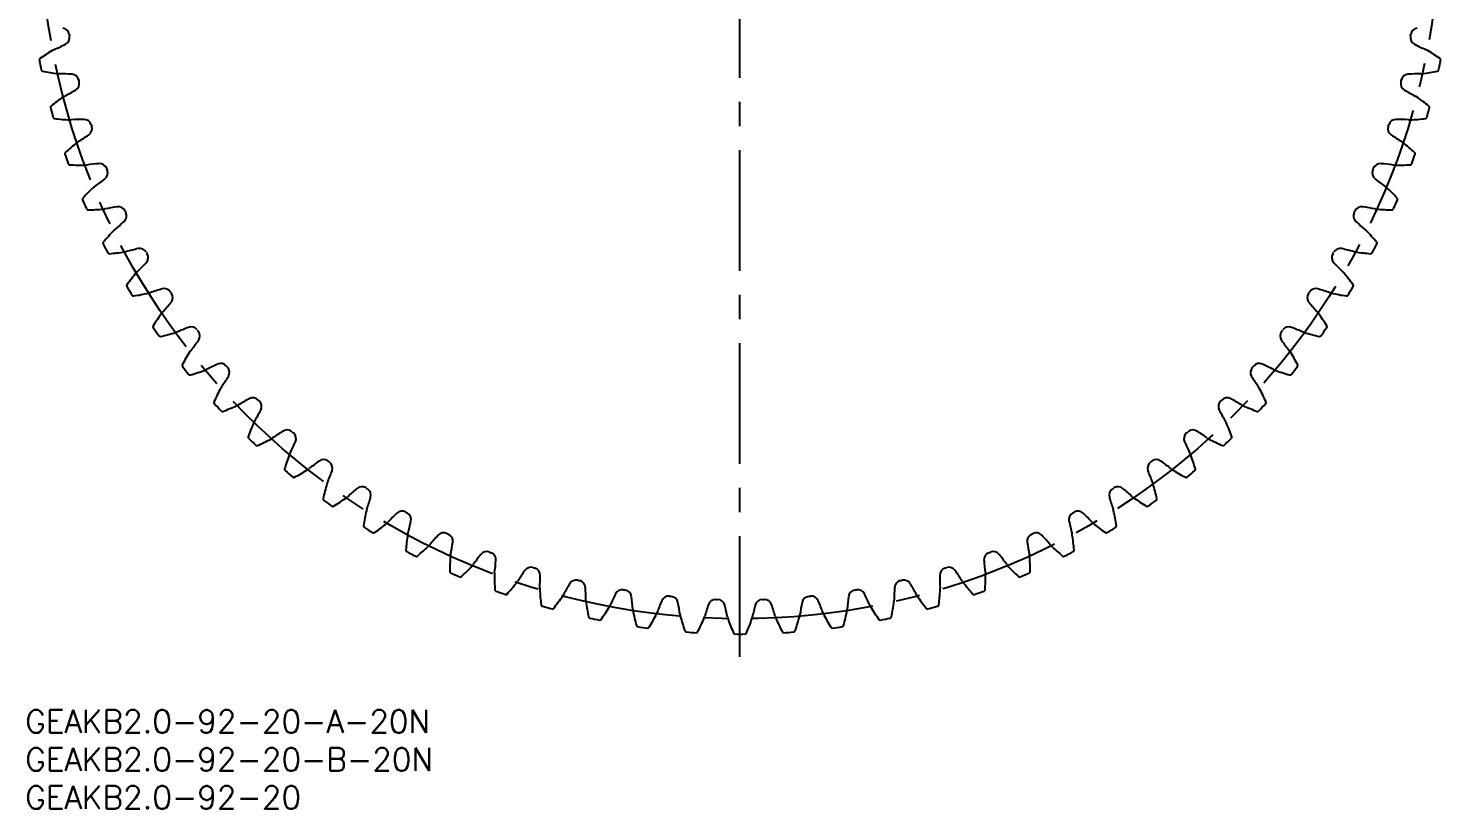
# Model space of a CAD drawing. Extents: x -3 to 285, y -13 to 213.
# Drawn here: x 0.4 to 186.2, y -13 to 89.7 of the extents above; entities that cross this region are included whole.
import ezdxf

# ---------------------------------------------------------------- set-up
doc = ezdxf.new("R2010")
doc.units = 0
doc.header["$LTSCALE"] = 0.5
doc.linetypes.add('CENTER', pattern=[50.8, 31.75, -6.35, 6.35, -6.35])
for name, color, linetype in [('MSM_CENTER', 1, 'CENTER'), ('MSM_CONTINUOUS', 7, 'CONTINUOUS'), ('MSM_PART_NUMBER', 7, 'CONTINUOUS')]:
    doc.layers.add(name, color=color, linetype=linetype)
doc.styles.get("Standard").update_dxf_attribs({"font": 'txt.shx', "height": 3, "bigfont": 'bigfont.shx'})

# ---------------------------------------------------------------- blocks, each defined once
blk = doc.blocks.new('*U13')
at = {"layer": 'MSM_PART_NUMBER'}
blk.add_text('GEAKB2.0-92-20-A-20N', height=3, dxfattribs=at).set_placement((0, -3))
blk = doc.blocks.new('*U14')
at = {"layer": 'MSM_PART_NUMBER'}
blk.add_text('GEAKB2.0-92-20-B-20N', height=3, dxfattribs=at).set_placement((0, -8))
blk = doc.blocks.new('*U15')
at = {"layer": 'MSM_PART_NUMBER'}
blk.add_text('GEAKB2.0-92-20', height=3, dxfattribs=at).set_placement((0, -13))

msp = doc.modelspace()

# ---------------------------------------------------------------- linework, layer by layer
at = {"layer": 'MSM_CENTER'}
msp.add_line((94, 7), (94, 201), dxfattribs=at)
msp.add_circle((94, 104), 92, dxfattribs=at)
at = {"layer": 'MSM_CONTINUOUS'}
for centre, radius, start, end in [((4.8, 88.74), 1, 9.7095, 83.0647), ((183.2, 88.74), 1, 96.9353, 170.2904), ((-11.14, 120.55), 36.8, 293.9405, 296.5005), ((4.84, 88.51), 1, 296.5005, 9.8557), ((94, 104), 89.5, 189.7096, 189.8557), ((183.16, 88.51), 1, 170.1444, 243.4995), ((94, 104), 89.5, 350.1443, 350.2904), ((199.14, 120.55), 36.8, 243.4995, 246.0595), ((2.03, 85.57), 0.2, 124.5388, 191.3331), ((94, 104), 94, 191.3331, 192.1452), ((19.3, 60.47), 30.67, 120.7609, 124.5388), ((4.47, 85.39), 1.66, 113.9017, 120.7609), ((183.53, 85.39), 1.66, 59.2391, 66.0983), ((168.7, 60.47), 30.67, 55.4612, 59.2391), ((94, 104), 94, 347.8548, 348.6669), ((185.97, 85.57), 0.2, 348.6669, 55.4612), ((2.3, 84.27), 0.2, 192.1452, 258.9395), ((8.14, 114.17), 30.67, 258.9395, 262.7174), ((4.47, 85.39), 1.66, 262.7174, 269.5765), ((4.16, 46.93), 36.8, 86.9777, 89.5377), ((6.05, 82.68), 1, 13.6226, 86.9777), ((181.95, 82.68), 1, 93.0223, 166.3774), ((183.84, 46.93), 36.8, 90.4623, 93.0223), ((183.53, 85.39), 1.66, 270.4235, 277.2826), ((179.86, 114.17), 30.67, 277.2826, 281.0605), ((185.7, 84.27), 0.2, 281.0605, 347.8548), ((6.1, 82.46), 1, 300.4136, 13.7687), ((94, 104), 89.5, 193.6226, 193.7687), ((181.9, 82.46), 1, 166.2313, 239.5864), ((94, 104), 89.5, 346.2313, 346.3774), ((22.45, 55.47), 30.67, 124.6739, 128.4518), ((5.95, 79.33), 1.66, 117.8148, 124.6739), ((-12.02, 113.33), 36.8, 297.8536, 300.4136), ((200.02, 113.33), 36.8, 239.5864, 242.1464), ((182.05, 79.33), 1.66, 55.3261, 62.1852), ((165.55, 55.47), 30.67, 51.5482, 55.3261), ((3.5, 79.33), 0.2, 128.4518, 195.2461), ((94, 104), 94, 195.2461, 196.0582), ((94, 104), 94, 343.9418, 344.7539), ((184.5, 79.33), 0.2, 344.7539, 51.5482), ((3.86, 78.05), 0.2, 196.0582, 262.8525), ((7.65, 108.28), 30.67, 262.8525, 266.6304), ((5.95, 79.33), 1.66, 266.6304, 273.4896), ((8.26, 40.94), 36.8, 90.8908, 93.4508), ((7.71, 76.73), 1, 17.5357, 90.8908), ((7.78, 76.51), 1, 304.3266, 17.6818), ((94, 104), 89.5, 197.5356, 197.6818), ((180.22, 76.51), 1, 162.3183, 235.6734), ((94, 104), 89.5, 342.3182, 342.4644), ((180.29, 76.73), 1, 89.1092, 162.4644), ((179.74, 40.94), 36.8, 86.5492, 89.1092), ((182.05, 79.33), 1.66, 266.5104, 273.3696), ((180.35, 108.28), 30.67, 273.3696, 277.1475), ((184.14, 78.05), 0.2, 277.1475, 343.9418), ((25.93, 50.7), 30.67, 128.587, 132.3649), ((7.83, 73.38), 1.66, 121.7278, 128.587), ((-12.41, 106.08), 36.8, 301.7666, 304.3266), ((200.41, 106.08), 36.8, 235.6734, 238.2334), ((180.17, 73.38), 1.66, 51.413, 58.2722), ((162.07, 50.7), 30.67, 47.6351, 51.413), ((5.4, 73.22), 0.2, 132.3649, 199.1592), ((94, 104), 94, 199.1592, 199.9713), ((94, 104), 94, 340.0287, 340.8408), ((182.6, 73.22), 0.2, 340.8408, 47.6351), ((5.84, 71.96), 0.2, 199.9717, 266.7656), ((7.56, 102.38), 30.67, 266.7656, 270.5435), ((7.83, 73.38), 1.66, 270.5435, 277.4026), ((12.77, 35.23), 36.8, 94.8038, 97.3638), ((9.77, 70.91), 1, 21.4487, 94.8038), ((9.85, 70.69), 1, 308.2397, 21.5948), ((94, 104), 89.5, 201.4487, 201.5948), ((178.15, 70.69), 1, 158.4052, 231.7603), ((94, 104), 89.5, 338.4052, 338.5513), ((178.23, 70.91), 1, 85.1962, 158.5512), ((175.23, 35.23), 36.8, 82.6362, 85.1962), ((180.17, 73.38), 1.66, 262.5974, 269.4565), ((180.44, 102.38), 30.67, 269.4565, 273.2344), ((182.16, 71.96), 0.2, 273.2344, 340.0287), ((29.72, 46.18), 30.67, 132.5, 136.2779), ((10.13, 67.57), 1.66, 125.6409, 132.5), ((-12.31, 98.81), 36.8, 305.6797, 308.2397), ((200.31, 98.81), 36.8, 231.7603, 234.3203), ((177.87, 67.57), 1.66, 47.5, 54.3591), ((158.28, 46.18), 30.67, 43.7221, 47.5), ((7.7, 67.24), 0.2, 136.2779, 203.0722), ((94, 104), 94, 203.0722, 203.8843), ((94, 104), 94, 336.1157, 336.9278), ((180.3, 67.24), 0.2, 336.9278, 43.7221), ((8.23, 66.02), 0.2, 203.8847, 270.6786), ((7.87, 96.49), 30.67, 270.6786, 274.4565), ((10.13, 67.57), 1.66, 274.4565, 281.3156), ((17.65, 29.85), 36.8, 98.7169, 101.2769), ((12.22, 65.24), 1, 25.3618, 98.7169), ((12.32, 65.03), 1, 312.1527, 25.5078), ((94, 104), 89.5, 205.3617, 205.5078), ((175.68, 65.03), 1, 154.4922, 227.8473), ((94, 104), 89.5, 334.4922, 334.6383), ((175.78, 65.24), 1, 81.2831, 154.6383), ((170.35, 29.85), 36.8, 78.7231, 81.2831), ((177.87, 67.57), 1.66, 258.6844, 265.5435), ((180.13, 96.49), 30.67, 265.5435, 269.3214), ((179.77, 66.02), 0.2, 269.3214, 336.1157), ((12.81, 61.93), 1.66, 129.5539, 136.413), ((-11.7, 91.57), 36.8, 309.5927, 312.1527), ((199.7, 91.57), 36.8, 227.8473, 230.4073), ((175.19, 61.93), 1.66, 43.587, 50.4461), ((10.41, 61.44), 0.2, 140.191, 206.9852), ((94, 104), 94, 206.9852, 207.7974), ((33.82, 41.93), 30.67, 136.413, 140.191), ((154.18, 41.93), 30.67, 39.809, 43.587), ((94, 104), 94, 332.2026, 333.0148), ((177.59, 61.44), 0.2, 333.0148, 39.809), ((11.02, 60.26), 0.2, 207.7978, 274.5916), ((8.59, 90.63), 30.67, 274.5916, 278.3696), ((12.81, 61.93), 1.66, 278.3696, 285.2287), ((22.89, 24.81), 36.8, 102.6299, 105.1899), ((15.06, 59.75), 1, 29.2748, 102.6299), ((15.17, 59.54), 1, 316.0658, 29.4208), ((94, 104), 89.5, 209.2748, 209.4209), ((172.83, 59.54), 1, 150.5792, 223.9342), ((94, 104), 89.5, 330.5791, 330.7252), ((172.94, 59.75), 1, 77.3701, 150.7251), ((165.11, 24.81), 36.8, 74.8101, 77.3701), ((175.19, 61.93), 1.66, 254.7713, 261.6304), ((179.41, 90.63), 30.67, 261.6304, 265.4084), ((176.98, 60.26), 0.2, 265.4084, 332.2026), ((15.87, 56.49), 1.66, 133.467, 140.3261), ((-10.61, 84.38), 36.8, 313.5057, 316.0658), ((198.61, 84.38), 36.8, 223.9342, 226.4943), ((172.13, 56.49), 1.66, 39.6739, 46.533), ((13.51, 55.83), 0.2, 144.104, 210.8983), ((38.19, 37.97), 30.67, 140.3261, 144.104), ((149.81, 37.97), 30.67, 35.896, 39.6739), ((174.49, 55.83), 0.2, 329.1017, 35.896), ((94, 104), 94, 210.8983, 211.7104), ((14.2, 54.7), 0.2, 211.7104, 278.5047), ((9.7, 84.83), 30.67, 278.5047, 282.2826), ((15.87, 56.49), 1.66, 282.2826, 289.1417), ((28.46, 20.14), 36.8, 106.5429, 109.103), ((18.26, 54.46), 1, 33.1878, 106.5429), ((94, 104), 89.5, 213.1878, 213.3339), ((18.39, 54.27), 1, 319.9788, 33.334), ((169.61, 54.27), 1, 146.6661, 220.0212), ((94, 104), 89.5, 326.6661, 326.8122), ((169.74, 54.46), 1, 73.4571, 146.8122), ((159.54, 20.14), 36.8, 70.897, 73.4571), ((172.13, 56.49), 1.66, 250.8583, 257.7174), ((178.3, 84.83), 30.67, 257.7174, 261.4953), ((173.8, 54.7), 0.2, 261.4953, 328.2896), ((94, 104), 94, 328.2896, 329.1017), ((42.83, 34.31), 30.67, 144.2391, 148.0171), ((19.29, 51.27), 1.66, 137.38, 144.2391), ((-9.03, 77.29), 36.8, 317.4188, 319.9788), ((197.03, 77.29), 36.8, 220.0212, 222.5812), ((168.71, 51.27), 1.66, 35.7609, 42.62), ((145.17, 34.31), 30.67, 31.9829, 35.7609), ((16.99, 50.45), 0.2, 148.0172, 214.8113), ((94, 104), 94, 214.8113, 215.6235), ((34.33, 15.87), 36.8, 110.456, 113.016), ((21.82, 49.41), 1, 37.1009, 110.456), ((166.18, 49.41), 1, 69.544, 142.8991), ((153.67, 15.87), 36.8, 66.984, 69.544), ((94, 104), 94, 324.3765, 325.1887), ((171.01, 50.45), 0.2, 325.1887, 31.9829), ((17.75, 49.37), 0.2, 215.6235, 282.4177), ((11.2, 79.12), 30.67, 282.4177, 286.1957), ((19.29, 51.27), 1.66, 286.1957, 293.0548), ((-6.96, 70.32), 36.8, 321.3318, 323.8918), ((94, 104), 89.5, 217.1009, 217.247), ((21.96, 49.22), 1, 323.8918, 37.2471), ((166.04, 49.22), 1, 142.7531, 216.1082), ((194.96, 70.32), 36.8, 216.1082, 218.6682), ((94, 104), 89.5, 322.753, 322.8991), ((168.71, 51.27), 1.66, 246.9452, 253.8043), ((176.8, 79.12), 30.67, 253.8043, 257.5823), ((170.25, 49.37), 0.2, 257.5823, 324.3765), ((47.7, 30.99), 30.67, 148.1522, 151.9301), ((23.07, 46.29), 1.66, 141.293, 148.1522), ((164.93, 46.29), 1.66, 31.8478, 38.707), ((140.3, 30.99), 30.67, 28.0699, 31.8478), ((20.82, 45.32), 0.2, 151.9301, 218.7244), ((94, 104), 94, 218.7244, 219.5365), ((13.09, 73.53), 30.67, 286.3308, 290.1087), ((23.07, 46.29), 1.66, 290.1087, 296.9678), ((40.48, 12), 36.8, 114.369, 116.929), ((25.71, 44.61), 1, 41.0139, 114.369), ((94, 104), 89.5, 221.0139, 221.16), ((25.86, 44.44), 1, 327.8049, 41.16), ((162.14, 44.44), 1, 138.84, 212.1951), ((94, 104), 89.5, 318.84, 318.9861), ((162.29, 44.61), 1, 65.631, 138.9861), ((147.52, 12), 36.8, 63.071, 65.631), ((164.93, 46.29), 1.66, 243.0322, 249.8913), ((174.91, 73.53), 30.67, 249.8913, 253.6692), ((94, 104), 94, 320.4635, 321.2756), ((167.18, 45.32), 0.2, 321.2756, 28.0699), ((21.66, 44.29), 0.2, 219.5369, 286.3308), ((-4.43, 63.51), 36.8, 325.2449, 327.8049), ((192.43, 63.51), 36.8, 212.1951, 214.7551), ((166.34, 44.29), 0.2, 253.6692, 320.4635), ((52.79, 28), 30.67, 152.0652, 155.8431), ((27.17, 41.58), 1.66, 145.2061, 152.0652), ((46.89, 8.56), 36.8, 118.2821, 120.8421), ((29.93, 40.09), 1, 44.927, 118.2821), ((158.07, 40.09), 1, 61.7179, 135.0731), ((141.11, 8.56), 36.8, 59.1579, 61.7179), ((160.83, 41.58), 1.66, 27.9348, 34.7939), ((135.21, 28), 30.67, 24.1569, 27.9348), ((25, 40.46), 0.2, 155.8431, 222.6374), ((94, 104), 94, 222.6374, 223.4495), ((25.9, 39.49), 0.2, 223.4495, 290.2438), ((15.36, 68.08), 30.67, 290.2438, 294.0217), ((27.17, 41.58), 1.66, 294.0217, 300.8809), ((-1.44, 56.89), 36.8, 329.1579, 331.7179), ((94, 104), 89.5, 224.9269, 225.0731), ((30.09, 39.93), 1, 331.7179, 45.0731), ((157.91, 39.93), 1, 134.927, 208.2821), ((189.44, 56.89), 36.8, 208.2821, 210.8421), ((94, 104), 89.5, 314.9269, 315.0731), ((160.83, 41.58), 1.66, 239.1191, 245.9783), ((172.64, 68.08), 30.67, 245.9783, 249.7562), ((162.1, 39.49), 0.2, 249.7562, 316.5505), ((94, 104), 94, 316.5505, 317.3626), ((163, 40.46), 0.2, 317.3626, 24.1569), ((58.08, 25.36), 30.67, 155.9783, 159.7562), ((31.58, 37.17), 1.66, 149.1191, 155.9783), ((156.42, 37.17), 1.66, 24.0217, 30.8809), ((129.92, 25.36), 30.67, 20.2438, 24.0217), ((29.49, 35.9), 0.2, 159.7562, 226.5505), ((94, 104), 94, 226.5505, 227.3626), ((18, 62.79), 30.67, 294.1569, 297.9348), ((31.58, 37.17), 1.66, 297.9348, 304.7939), ((53.51, 5.57), 36.8, 122.1951, 124.7551), ((34.44, 35.86), 1, 48.84, 122.1951), ((2, 50.48), 36.8, 333.071, 335.631), ((94, 104), 89.5, 228.84, 228.9861), ((34.61, 35.71), 1, 335.631, 48.9861), ((153.39, 35.71), 1, 131.0139, 204.369), ((186, 50.48), 36.8, 204.369, 206.929), ((94, 104), 89.5, 311.0139, 311.16), ((153.56, 35.86), 1, 57.8049, 131.16), ((134.49, 5.57), 36.8, 55.2449, 57.8049), ((156.42, 37.17), 1.66, 235.2061, 242.0652), ((170, 62.79), 30.67, 242.0652, 245.8431), ((94, 104), 94, 312.6374, 313.4495), ((158.51, 35.9), 0.2, 313.4495, 20.2438), ((30.46, 35), 0.2, 227.363, 294.1569), ((63.53, 23.09), 30.67, 159.8913, 163.6692), ((36.29, 33.07), 1.66, 153.0322, 159.8913), ((151.71, 33.07), 1.66, 20.1087, 26.9678), ((124.47, 23.09), 30.67, 16.3308, 20.1087), ((157.54, 35), 0.2, 245.8431, 312.6374), ((34.29, 31.66), 0.2, 163.6692, 230.4635), ((20.99, 57.7), 30.67, 298.0699, 301.8478), ((36.29, 33.07), 1.66, 301.8478, 308.707), ((60.32, 3.04), 36.8, 126.1082, 128.6682), ((39.22, 31.96), 1, 52.7531, 126.1082), ((94, 104), 89.5, 232.753, 232.8991), ((39.41, 31.82), 1, 339.544, 52.8991), ((148.59, 31.82), 1, 127.1009, 200.456), ((94, 104), 89.5, 307.1009, 307.247), ((148.78, 31.96), 1, 53.8918, 127.247), ((127.68, 3.04), 36.8, 51.3318, 53.8918), ((151.71, 33.07), 1.66, 231.293, 238.1522), ((167.01, 57.7), 30.67, 238.1522, 241.9301), ((153.71, 31.66), 0.2, 309.5369, 16.3308), ((94, 104), 94, 230.4635, 231.2756), ((35.32, 30.82), 0.2, 231.276, 298.0699), ((69.12, 21.2), 30.67, 163.8043, 167.5823), ((41.27, 29.29), 1.66, 156.9452, 163.8043), ((5.87, 44.33), 36.8, 336.984, 339.544), ((182.13, 44.33), 36.8, 200.456, 203.016), ((146.73, 29.29), 1.66, 16.1957, 23.0548), ((118.88, 21.2), 30.67, 12.4177, 16.1957), ((152.68, 30.82), 0.2, 241.9301, 308.7244), ((94, 104), 94, 308.7244, 309.5365), ((24.31, 52.83), 30.67, 301.9829, 305.7609), ((41.27, 29.29), 1.66, 305.7609, 312.62), ((67.29, 0.97), 36.8, 130.0212, 132.5812), ((44.27, 28.39), 1, 56.6661, 130.0212), ((94, 104), 89.5, 236.6661, 236.8122), ((10.14, 38.46), 36.8, 340.897, 343.4571), ((44.46, 28.26), 1, 343.4571, 56.8122), ((143.54, 28.26), 1, 123.1879, 196.5429), ((177.86, 38.46), 36.8, 196.5429, 199.103), ((94, 104), 89.5, 303.1878, 303.3339), ((143.73, 28.39), 1, 49.9788, 123.3339), ((120.71, 0.97), 36.8, 47.4188, 49.9788), ((146.73, 29.29), 1.66, 227.38, 234.2391), ((163.69, 52.83), 30.67, 234.2391, 238.0171), ((39.37, 27.75), 0.2, 167.5823, 234.3765), ((94, 104), 94, 234.3765, 235.1887), ((40.45, 26.99), 0.2, 235.1891, 301.9829), ((74.83, 19.7), 30.67, 167.7174, 171.4953), ((46.49, 25.87), 1.66, 160.8583, 167.7174), ((49.54, 25.17), 1, 60.5791, 133.9342), ((94, 104), 89.5, 240.5791, 240.7252), ((94, 104), 89.5, 299.2748, 299.4209), ((138.46, 25.17), 1, 46.0658, 119.4209), ((141.51, 25.87), 1.66, 12.2826, 19.1417), ((113.17, 19.7), 30.67, 8.5047, 12.2826), ((147.55, 26.99), 0.2, 238.0171, 304.8113), ((94, 104), 94, 304.8113, 305.6235), ((148.63, 27.75), 0.2, 305.6235, 12.4177), ((44.7, 24.2), 0.2, 171.4953, 238.2896), ((27.97, 48.19), 30.67, 305.896, 309.6739), ((46.49, 25.87), 1.66, 309.6739, 316.533), ((74.38, -0.61), 36.8, 133.9342, 136.4943), ((49.75, 25.06), 1, 347.3701, 60.7252), ((14.81, 32.89), 36.8, 344.8101, 347.3701), ((138.25, 25.06), 1, 119.2748, 192.6299), ((173.19, 32.89), 36.8, 192.6299, 195.1899), ((113.62, -0.61), 36.8, 43.5057, 46.0658), ((141.51, 25.87), 1.66, 223.467, 230.3261), ((160.03, 48.19), 30.67, 230.3261, 234.104), ((143.3, 24.2), 0.2, 301.7104, 8.5047), ((94, 104), 94, 238.2896, 239.1017), ((45.83, 23.51), 0.2, 239.1017, 305.896), ((80.63, 18.59), 30.67, 171.6304, 175.4084), ((51.93, 22.81), 1.66, 164.7713, 171.6304), ((81.57, -1.7), 36.8, 137.8473, 140.4073), ((55.03, 22.32), 1, 64.4922, 137.8473), ((94, 104), 89.5, 244.4922, 244.6383), ((55.24, 22.22), 1, 351.2831, 64.6383), ((132.76, 22.22), 1, 115.3618, 188.7169), ((94, 104), 89.5, 295.3617, 295.5078), ((132.97, 22.32), 1, 42.1527, 115.5078), ((106.43, -1.7), 36.8, 39.5927, 42.1527), ((136.07, 22.81), 1.66, 8.3696, 15.2287), ((107.37, 18.59), 30.67, 4.5916, 8.3696), ((142.17, 23.51), 0.2, 234.104, 300.8983), ((94, 104), 94, 300.8983, 301.7104), ((50.26, 21.02), 0.2, 175.4084, 242.2026), ((94, 104), 94, 242.2026, 243.0148), ((31.93, 43.82), 30.67, 309.809, 313.587), ((51.93, 22.81), 1.66, 313.587, 320.4461), ((57.57, 20.13), 1.66, 168.6844, 175.5435), ((19.85, 27.65), 36.8, 348.7231, 351.2831), ((88.81, -2.31), 36.8, 141.7603, 144.3203), ((60.69, 19.85), 1, 68.4052, 141.7603), ((94, 104), 89.5, 248.4052, 248.5513), ((60.91, 19.77), 1, 355.1962, 68.5513), ((127.09, 19.77), 1, 111.4487, 184.8038), ((94, 104), 89.5, 291.4487, 291.5948), ((127.31, 19.85), 1, 38.2397, 111.5948), ((99.19, -2.31), 36.8, 35.6797, 38.2397), ((168.15, 27.65), 36.8, 188.7169, 191.2769), ((130.43, 20.13), 1.66, 4.4565, 11.3156), ((136.07, 22.81), 1.66, 219.5539, 226.413), ((156.07, 43.82), 30.67, 226.413, 230.191), ((94, 104), 94, 296.9852, 297.7974), ((137.74, 21.02), 0.2, 297.7974, 4.5916), ((51.44, 20.41), 0.2, 243.0148, 309.809), ((86.49, 17.87), 30.67, 175.5435, 179.3214), ((36.18, 39.72), 30.67, 313.7221, 317.5), ((57.57, 20.13), 1.66, 317.5, 324.3591), ((25.23, 22.77), 36.8, 352.6362, 355.1962), ((66.51, 17.78), 1, 72.3183, 145.6734), ((94, 104), 89.5, 252.3182, 252.4644), ((66.73, 17.71), 1, 359.1092, 72.4644), ((121.27, 17.71), 1, 107.5357, 180.8908), ((94, 104), 89.5, 287.5356, 287.6818), ((121.49, 17.78), 1, 34.3266, 107.6818), ((162.77, 22.77), 36.8, 184.8038, 187.3638), ((130.43, 20.13), 1.66, 215.6409, 222.5), ((151.82, 39.72), 30.67, 222.5, 226.2779), ((101.51, 17.87), 30.67, 0.6786, 4.4565), ((136.56, 20.41), 0.2, 230.191, 296.9852), ((56.02, 18.23), 0.2, 179.3214, 246.1157), ((94, 104), 94, 246.1157, 246.9278), ((57.24, 17.7), 0.2, 246.9278, 313.7221), ((92.38, 17.56), 30.67, 179.4565, 183.2344), ((63.38, 17.83), 1.66, 172.5974, 179.4565), ((40.7, 35.93), 30.67, 317.6351, 321.413), ((63.38, 17.83), 1.66, 321.413, 328.2722), ((96.08, -2.41), 36.8, 145.6734, 148.2334), ((30.94, 18.26), 36.8, 356.5492, 359.1092), ((72.46, 16.1), 1, 76.2313, 149.5864), ((94, 104), 89.5, 256.2313, 256.3774), ((72.68, 16.05), 1, 3.0223, 76.3774), ((115.32, 16.05), 1, 103.6226, 176.9777), ((94, 104), 89.5, 283.6226, 283.7687), ((115.54, 16.1), 1, 30.4136, 103.7687), ((157.06, 18.26), 36.8, 180.8908, 183.4508), ((91.92, -2.41), 36.8, 31.7666, 34.3266), ((124.62, 17.83), 1.66, 211.7278, 218.587), ((147.3, 35.93), 30.67, 218.587, 222.3649), ((95.62, 17.56), 30.67, 356.7656, 0.5435), ((124.62, 17.83), 1.66, 0.5435, 7.4026), ((130.76, 17.7), 0.2, 226.2779, 293.0722), ((94, 104), 94, 293.0722, 293.8843), ((131.98, 18.23), 0.2, 293.8843, 0.6786), ((61.96, 15.84), 0.2, 183.2344, 250.0287), ((94, 104), 94, 250.0287, 250.8408), ((63.22, 15.4), 0.2, 250.8408, 317.6351), ((69.33, 15.95), 1.66, 176.5104, 183.3696), ((98.28, 17.65), 30.67, 183.3696, 187.1475), ((45.47, 32.45), 30.67, 321.5482, 325.3261), ((69.33, 15.95), 1.66, 325.3261, 332.1852), ((103.33, -2.02), 36.8, 149.5864, 152.1464), ((36.93, 14.16), 36.8, 0.4623, 3.0223), ((110.55, -1.14), 36.8, 153.4995, 156.0595), ((78.51, 14.84), 1, 80.1444, 153.4995), ((94, 104), 89.5, 260.1443, 260.2904), ((78.74, 14.8), 1, 6.9353, 80.2904), ((43.2, 10.47), 36.8, 4.3753, 6.9353), ((84.63, 13.99), 1, 84.0574, 157.4125), ((94, 104), 89.5, 264.0574, 264.2035), ((84.86, 13.96), 1, 10.8484, 84.2035), ((103.14, 13.96), 1, 95.7965, 169.1516), ((94, 104), 89.5, 275.7965, 275.9426), ((103.37, 13.99), 1, 22.5875, 95.9426), ((144.8, 10.47), 36.8, 173.0647, 175.6247), ((109.26, 14.8), 1, 99.7096, 173.0647), ((94, 104), 89.5, 279.7096, 279.8557), ((109.49, 14.84), 1, 26.5005, 99.8557), ((77.45, -1.14), 36.8, 23.9405, 26.5005), ((151.07, 14.16), 36.8, 176.9777, 179.5377), ((84.67, -2.02), 36.8, 27.8536, 30.4136), ((118.67, 15.95), 1.66, 207.8148, 214.6739), ((142.53, 32.45), 30.67, 214.6739, 218.4518), ((89.72, 17.65), 30.67, 352.8525, 356.6304), ((118.67, 15.95), 1.66, 356.6304, 3.4896), ((124.78, 15.4), 0.2, 222.3649, 289.1592), ((94, 104), 94, 289.1592, 289.9713), ((126.04, 15.84), 0.2, 289.9713, 356.7656), ((68.05, 13.86), 0.2, 187.1475, 253.9418), ((94, 104), 94, 253.9418, 254.7539), ((69.33, 13.5), 0.2, 254.7539, 321.5482), ((75.39, 14.47), 1.66, 180.4235, 187.2826), ((104.17, 18.14), 30.67, 187.2826, 191.0605), ((50.47, 29.3), 30.67, 325.4612, 329.2391), ((75.39, 14.47), 1.66, 329.2391, 336.0983), ((81.55, 13.41), 1.66, 184.3365, 191.1957), ((110, 19.04), 30.67, 191.1957, 194.9736), ((117.68, 0.24), 36.8, 157.4125, 159.9725), ((49.7, 7.22), 36.8, 8.2883, 10.8484), ((124.71, 2.09), 36.8, 161.3255, 163.8856), ((90.79, 13.56), 1, 87.9705, 161.3255), ((94, 104), 89.5, 267.9704, 268.1165), ((91.03, 13.55), 1, 14.7614, 88.1165), ((56.41, 4.43), 36.8, 12.2014, 14.7614), ((131.59, 4.43), 36.8, 165.2386, 167.7986), ((96.97, 13.55), 1, 91.8835, 165.2386), ((94, 104), 89.5, 271.8835, 272.0296), ((97.21, 13.56), 1, 18.6745, 92.0296), ((63.29, 2.09), 36.8, 16.1144, 18.6745), ((138.3, 7.22), 36.8, 169.1516, 171.7117), ((70.32, 0.24), 36.8, 20.0275, 22.5875), ((78, 19.04), 30.67, 345.0264, 348.8043), ((106.45, 13.41), 1.66, 348.8043, 355.6635), ((112.61, 14.47), 1.66, 203.9017, 210.7609), ((137.53, 29.3), 30.67, 210.7609, 214.5388), ((83.83, 18.14), 30.67, 348.9395, 352.7174), ((112.61, 14.47), 1.66, 352.7174, 359.5765), ((118.67, 13.5), 0.2, 218.4518, 285.2461), ((94, 104), 94, 285.2461, 286.0582), ((119.95, 13.86), 0.2, 286.0582, 352.8525), ((74.27, 12.3), 0.2, 191.0605, 257.8548), ((94, 104), 94, 257.8548, 258.6669), ((75.57, 12.03), 0.2, 258.6673, 325.4612), ((55.67, 26.51), 30.67, 329.3742, 333.1522), ((81.55, 13.41), 1.66, 333.1522, 340.0113), ((87.76, 12.77), 1.66, 188.2496, 195.1087), ((115.76, 20.33), 30.67, 195.1087, 198.8866), ((61.05, 24.07), 30.67, 333.2873, 337.0652), ((87.76, 12.77), 1.66, 337.0652, 343.9243), ((94, 12.55), 1.66, 192.1626, 199.0217), ((121.42, 22.01), 30.67, 199.0217, 202.7997), ((66.58, 22.01), 30.67, 337.2003, 340.9783), ((94, 12.55), 1.66, 340.9783, 347.8374), ((100.24, 12.77), 1.66, 196.0757, 202.9348), ((126.95, 24.07), 30.67, 202.9348, 206.7127), ((72.24, 20.33), 30.67, 341.1134, 344.8913), ((100.24, 12.77), 1.66, 344.8913, 351.7504), ((106.45, 13.41), 1.66, 199.9887, 206.8478), ((132.33, 26.51), 30.67, 206.8478, 210.6258), ((112.43, 12.03), 0.2, 214.5388, 281.3331), ((94, 104), 94, 281.3331, 282.1452), ((113.73, 12.3), 0.2, 282.1456, 348.9395), ((80.57, 11.17), 0.2, 194.9736, 261.7678), ((94, 104), 94, 261.7678, 262.58), ((81.89, 10.99), 0.2, 262.5804, 329.3742), ((86.94, 10.47), 0.2, 198.8866, 265.6809), ((94, 104), 94, 265.6809, 266.493), ((88.26, 10.38), 0.2, 266.4934, 333.2873), ((93.34, 10.2), 0.2, 202.7997, 269.5939), ((94, 104), 94, 269.5939, 270.4061), ((94.66, 10.2), 0.2, 270.4065, 337.2003), ((99.74, 10.38), 0.2, 206.7127, 273.507), ((94, 104), 94, 273.507, 274.3191), ((101.06, 10.47), 0.2, 274.3195, 341.1134), ((106.11, 10.99), 0.2, 210.6258, 277.42), ((94, 104), 94, 277.42, 278.2322), ((107.43, 11.17), 0.2, 278.2325, 345.0264)]:
    msp.add_arc(centre, radius, start, end, dxfattribs=at)

# ---------------------------------------------------------------- block references
for name in ['*U13', '*U14', '*U15']:
    msp.add_blockref(name, (0, 0), dxfattribs=at)

doc.saveas('drawing.dxf')
